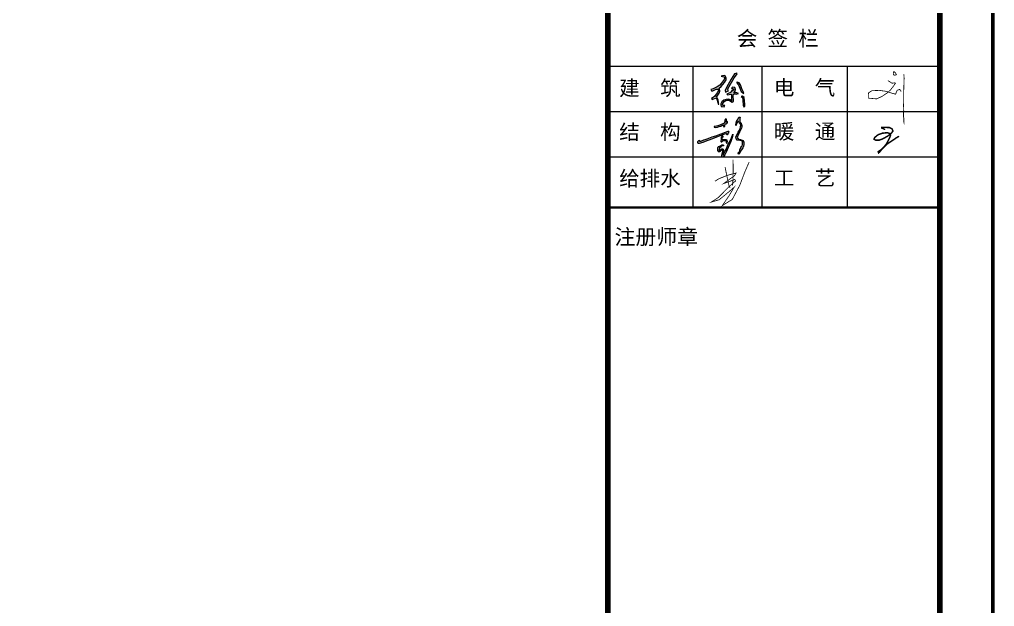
# Model space of a CAD drawing. Extents: x -518586 to 1253874, y -62343 to 661177.
# Drawn here: x 1226245 to 1253874, y 339390 to 356022 of the extents above; entities that cross this region are included whole.
import ezdxf

# ---------------------------------------------------------------- set-up
doc = ezdxf.new("R2010")
doc.units = 0
doc.header["$LTSCALE"] = 1000
doc.header["$MEASUREMENT"] = 0
doc.layers.add('图框', color=7, linetype='Continuous')
doc.styles.add('STYLE-黑体', font='simhei.ttf')
doc.styles.add('黑体', font='simhei.ttf')

msp = doc.modelspace()

# ---------------------------------------------------------------- hatches: boundary and pattern name
h = msp.add_hatch(color=256)
h.paths.add_polyline_path([(1246697, 353842), (1246736, 353814), (1246742, 353735), (1246756, 353586), (1246775, 353546), (1246801, 353561), (1246801, 353611), (1246790, 353716), (1246777, 353812), (1246735, 353846)])
h.paths.add_polyline_path([(1246563, 354235), (1246620, 354172), (1246695, 353986), (1246774, 353930), (1246755, 353982), (1246715, 354060), (1246674, 354167), (1246637, 354231), (1246592, 354249)])
h.paths.add_polyline_path([(1246443, 354056), (1246469, 354064), (1246486, 354029), (1246466, 354012), (1246441, 354016), (1246424, 353990), (1246419, 353972), (1246397, 353951), (1246306, 353914), (1246287, 353905), (1246304, 353887), (1246398, 353905), (1246422, 353900), (1246420, 353865), (1246426, 353738), (1246425, 353712), (1246395, 353742), (1246334, 353766), (1246266, 353758), (1246203, 353735), (1246152, 353686), (1246115, 353635), (1246116, 353598), (1246132, 353557), (1246153, 353557), (1246218, 353547), (1246236, 353582), (1246194, 353582), (1246162, 353594), (1246177, 353644), (1246215, 353698), (1246263, 353728), (1246302, 353734), (1246340, 353736), (1246392, 353706), (1246437, 353679), (1246480, 353698), (1246477, 353733), (1246471, 353846), (1246475, 353905), (1246504, 353920), (1246554, 353910), (1246616, 353929), (1246574, 353946), (1246488, 353948), (1246523, 353989), (1246538, 354039), (1246516, 354092), (1246459, 354105), (1246424, 354088)])
h.paths.add_polyline_path([(1246575, 354506), (1246508, 354483), (1246411, 354332), (1246278, 354098), (1246244, 354009), (1246247, 353967), (1246308, 353992), (1246336, 354004), (1246320, 354041), (1246319, 354061), (1246498, 354368), (1246562, 354451), (1246584, 354479)])
h.paths.add_polyline_path([(1246133, 354412), (1246201, 354399), (1246231, 354367), (1246211, 354319), (1246132, 354210), (1246095, 354162), (1246013, 354117), (1245899, 354061), (1245834, 354036), (1245851, 354004), (1245896, 354004), (1245985, 354047), (1246043, 354047), (1246060, 354026), (1246014, 353940), (1245944, 353844), (1245856, 353788), (1245877, 353759), (1245965, 353791), (1246009, 353771), (1246030, 353675), (1246039, 353621), (1246065, 353628), (1246056, 353660), (1246048, 353750), (1246018, 353799), (1245995, 353820), (1246068, 353932), (1246089, 353996), (1246085, 354055), (1246069, 354077), (1246131, 354123), (1246225, 354241), (1246275, 354313), (1246275, 354366), (1246243, 354429), (1246213, 354435), (1246167, 354430)])
h = msp.add_hatch(color=256)
h.paths.add_polyline_path([(1245684, 352579), (1245759, 352606), (1245890, 352654), (1245957, 352683), (1246038, 352705), (1246084, 352729), (1246140, 352748), (1246175, 352761), (1246236, 352783), (1246266, 352794), (1246282, 352798), (1246285, 352780), (1246277, 352762), (1246292, 352758), (1246301, 352761), (1246327, 352779), (1246341, 352798), (1246357, 352826), (1246343, 352850), (1246313, 352845), (1246245, 352821), (1246118, 352778), (1245964, 352721), (1245867, 352684), (1245724, 352631), (1245641, 352601), (1245630, 352603), (1245589, 352581), (1245562, 352575), (1245556, 352570), (1245523, 352570), (1245520, 352585), (1245514, 352595), (1245497, 352589), (1245488, 352580), (1245460, 352558), (1245455, 352545), (1245460, 352527), (1245475, 352517), (1245513, 352517), (1245615, 352550)])
h.paths.add_polyline_path([(1246240, 353057), (1246254, 353063), (1246273, 353069), (1246286, 353078), (1246297, 353085), (1246301, 353095), (1246308, 353104), (1246311, 353124), (1246299, 353140), (1246287, 353134), (1246276, 353121), (1246264, 353113), (1246257, 353127), (1246263, 353136), (1246269, 353148), (1246277, 353163), (1246281, 353175), (1246281, 353187), (1246278, 353196), (1246259, 353198), (1246246, 353196), (1246242, 353189), (1246238, 353178), (1246233, 353166), (1246231, 353149), (1246229, 353134), (1246223, 353112), (1246220, 353096), (1246210, 353083), (1246198, 353079), (1246176, 353064), (1246130, 353044), (1246088, 353029), (1246063, 353018), (1246038, 353008), (1245995, 352998), (1245948, 352995), (1245929, 352987), (1245932, 352968), (1245961, 352965), (1246021, 352974), (1246068, 352990), (1246116, 353004), (1246145, 353020), (1246174, 353031), (1246188, 353037), (1246194, 353031), (1246193, 353016), (1246196, 352997), (1246204, 352984), (1246214, 352982), (1246227, 352988), (1246232, 352999), (1246232, 353022), (1246232, 353042)])
h.paths.add_polyline_path([(1246158, 352610), (1246157, 352631), (1246156, 352659), (1246168, 352677), (1246190, 352698), (1246187, 352713), (1246160, 352717), (1246142, 352702), (1246131, 352671), (1246124, 352645), (1246126, 352604), (1246123, 352582), (1246120, 352565), (1246132, 352558), (1246147, 352558), (1246166, 352572), (1246180, 352588), (1246205, 352594), (1246240, 352595), (1246253, 352591), (1246268, 352583), (1246274, 352564), (1246269, 352543), (1246274, 352524), (1246285, 352522), (1246298, 352531), (1246304, 352565), (1246296, 352602), (1246272, 352617), (1246231, 352616), (1246180, 352614)], flags=17)
h.paths.add_polyline_path([(1246141, 352435), (1246157, 352439), (1246194, 352444), (1246195, 352463), (1246179, 352467), (1246150, 352468), (1246137, 352463), (1246116, 352452), (1246097, 352447), (1246092, 352431), (1246098, 352410), (1246108, 352400), (1246123, 352401), (1246127, 352413)], flags=17)
h.paths.add_polyline_path([(1246068, 352331), (1246078, 352359), (1246078, 352396), (1246073, 352422), (1246053, 352428), (1246042, 352416), (1246038, 352386), (1246030, 352351), (1246030, 352315), (1246042, 352281), (1246050, 352270), (1246079, 352272), (1246099, 352281), (1246115, 352304), (1246131, 352315), (1246144, 352324), (1246158, 352336), (1246175, 352320), (1246172, 352283), (1246162, 352257), (1246160, 352213), (1246151, 352172), (1246144, 352146), (1246152, 352124), (1246173, 352122), (1246196, 352143), (1246235, 352189), (1246276, 352280), (1246329, 352397), (1246404, 352570), (1246450, 352703), (1246458, 352777), (1246422, 352673), (1246363, 352549), (1246322, 352469), (1246268, 352338), (1246239, 352290), (1246204, 352217), (1246183, 352182), (1246185, 352214), (1246192, 352262), (1246202, 352296), (1246199, 352322), (1246186, 352351), (1246169, 352362), (1246150, 352359), (1246121, 352340), (1246108, 352320), (1246089, 352297), (1246070, 352302)])
msp.add_hatch(color=256).paths.add_polyline_path([(1246599, 352650), (1246586, 352676), (1246594, 352706), (1246610, 352749), (1246631, 352804), (1246660, 352846), (1246703, 352945), (1246710, 352984), (1246711, 353016), (1246709, 353051), (1246696, 353086), (1246665, 353113), (1246660, 353131), (1246656, 353167), (1246654, 353192), (1246657, 353214), (1246665, 353255), (1246653, 353258), (1246633, 353254), (1246609, 353206), (1246585, 353181), (1246567, 353143), (1246554, 353088), (1246541, 353050), (1246541, 353030), (1246552, 353019), (1246554, 353035), (1246571, 353079), (1246582, 353107), (1246598, 353139), (1246608, 353143), (1246619, 353134), (1246641, 353096), (1246656, 353075), (1246679, 353056), (1246685, 353015), (1246674, 352990), (1246666, 352914), (1246615, 352830), (1246584, 352767), (1246548, 352701), (1246554, 352643), (1246563, 352628), (1246581, 352606), (1246658, 352592), (1246705, 352590), (1246727, 352574), (1246737, 352547), (1246733, 352484), (1246720, 352446), (1246707, 352420), (1246688, 352394), (1246654, 352327), (1246645, 352275), (1246608, 352246), (1246612, 352221), (1246624, 352205), (1246635, 352205), (1246649, 352228), (1246678, 352290), (1246705, 352333), (1246741, 352389), (1246763, 352426), (1246775, 352487), (1246775, 352543), (1246747, 352593), (1246724, 352607), (1246675, 352621), (1246650, 352623), (1246616, 352640)])

# ---------------------------------------------------------------- linework, layer by layer
for points in [[(1246575, 354506), (1246508, 354483), (1246411, 354332), (1246278, 354098), (1246244, 354009), (1246247, 353967), (1246308, 353992), (1246336, 354004), (1246320, 354041), (1246319, 354061), (1246498, 354368), (1246562, 354451), (1246584, 354479), (1246575, 354506)], [(1246133, 354412), (1246201, 354399), (1246231, 354367), (1246211, 354319), (1246132, 354210), (1246095, 354162), (1246013, 354117), (1245899, 354061), (1245834, 354036), (1245851, 354004), (1245896, 354004), (1245985, 354047), (1246043, 354047), (1246060, 354026), (1246014, 353940), (1245944, 353844), (1245856, 353788), (1245877, 353759), (1245965, 353791), (1246009, 353771), (1246030, 353675), (1246039, 353621), (1246065, 353628), (1246056, 353660), (1246048, 353750), (1246018, 353799), (1245995, 353820), (1246068, 353932), (1246089, 353996), (1246085, 354055), (1246069, 354077), (1246131, 354123), (1246225, 354241), (1246275, 354313), (1246275, 354366), (1246243, 354429), (1246213, 354435), (1246167, 354430), (1246133, 354412)], [(1246563, 354235), (1246620, 354172), (1246695, 353986), (1246774, 353930), (1246755, 353982), (1246715, 354060), (1246674, 354167), (1246637, 354231), (1246592, 354249), (1246563, 354235)], [(1246443, 354056), (1246469, 354064), (1246469, 354064), (1246486, 354029), (1246466, 354012), (1246441, 354016), (1246424, 353990), (1246419, 353972), (1246397, 353951), (1246306, 353914), (1246287, 353905), (1246304, 353887), (1246304, 353887), (1246398, 353905), (1246422, 353900), (1246420, 353865), (1246426, 353738), (1246425, 353712), (1246395, 353742), (1246334, 353766), (1246266, 353758), (1246203, 353735), (1246152, 353686), (1246115, 353635), (1246116, 353598), (1246132, 353557), (1246153, 353557), (1246218, 353547), (1246236, 353582), (1246194, 353582), (1246162, 353594), (1246177, 353644), (1246215, 353698), (1246263, 353728), (1246302, 353734), (1246340, 353736), (1246392, 353706), (1246437, 353679), (1246480, 353698), (1246477, 353733), (1246471, 353846), (1246475, 353905), (1246504, 353920), (1246554, 353910), (1246616, 353929), (1246574, 353946), (1246488, 353948), (1246523, 353989), (1246538, 354039), (1246516, 354092), (1246459, 354105), (1246424, 354088), (1246443, 354056)], [(1246697, 353842), (1246736, 353814), (1246742, 353735), (1246756, 353586), (1246775, 353546), (1246801, 353561), (1246801, 353611), (1246790, 353716), (1246777, 353812), (1246735, 353846), (1246697, 353842)], [(1246141, 352435), (1246127, 352413), (1246123, 352401), (1246108, 352400), (1246098, 352410), (1246092, 352431), (1246097, 352447), (1246116, 352452), (1246137, 352463), (1246150, 352468), (1246179, 352467), (1246195, 352463), (1246194, 352444), (1246157, 352439), (1246141, 352435), (1246141, 352435)]]:
    msp.add_lwpolyline(points)
for points, const_width in [([(1251015, 354558), (1251070, 354506), (1251095, 354459), (1251056, 354443), (1251014, 354452), (1251005, 354501), (1251024, 354538)], 22.6), ([(1251304, 354471), (1251314, 354363), (1251306, 354141), (1251302, 353984), (1251297, 353608), (1251292, 353512), (1251293, 353374), (1251306, 353207), (1251306, 353110), (1251298, 353137), (1251297, 353330), (1251308, 353440)], 22.6), ([(1250851, 354292), (1250974, 354216), (1251052, 354228), (1251068, 354216), (1250998, 354115), (1250914, 354012), (1250835, 353943), (1250686, 353842), (1250532, 353773), (1250312, 353793), (1250304, 353942), (1250401, 354005), (1250613, 354014), (1250812, 353986), (1250982, 353929), (1251072, 353906), (1251106, 353996), (1251121, 354019), (1251189, 354042), (1251233, 353979)], 22.6), ([(1250777, 352906), (1250679, 352948), (1250680, 352969), (1250731, 352968), (1250897, 352961), (1250973, 352923), (1250996, 352862), (1250949, 352797), (1250842, 352715), (1250702, 352638), (1250603, 352602), (1250506, 352605), (1250460, 352631), (1250481, 352681), (1250573, 352756), (1250695, 352800), (1250830, 352815), (1250908, 352793), (1250929, 352747), (1250912, 352695), (1250863, 352592), (1250799, 352476), (1250696, 352366), (1250622, 352270), (1250589, 352240), (1250577, 352277), (1250696, 352356), (1250825, 352489), (1251093, 352670), (1251169, 352716)], 42), ([(1246465, 352053), (1246470, 351752), (1246463, 351506), (1246459, 351385), (1246443, 351315)], 22.6), ([(1245951, 351440), (1246072, 351514), (1246312, 351610), (1246552, 351672), (1246506, 351596), (1246199, 351374), (1246312, 351411), (1246511, 351491), (1246537, 351448), (1246326, 351260), (1246049, 350979), (1245850, 350850), (1246072, 350915), (1246355, 351147), (1246496, 351270), (1246353, 351030), (1246160, 350749), (1246443, 350924), (1246656, 351325), (1246802, 351709), (1246921, 351983)], 22.6), ([(1246240, 351838), (1246334, 351374), (1246361, 351286), (1246381, 351258)], 22.6)]:
    msp.add_lwpolyline(points, dxfattribs=dict(const_width=const_width))
for points in [[(1246038, 353008), (1245995, 352998), (1245948, 352995), (1245929, 352987), (1245932, 352968), (1245961, 352965), (1246021, 352974), (1246068, 352990), (1246116, 353004), (1246145, 353020), (1246174, 353031), (1246188, 353037), (1246188, 353037), (1246194, 353031), (1246193, 353016), (1246196, 352997), (1246204, 352984), (1246214, 352982), (1246227, 352988), (1246232, 352999), (1246232, 353022), (1246232, 353042), (1246240, 353057), (1246254, 353063), (1246273, 353069), (1246286, 353078), (1246297, 353085), (1246301, 353095), (1246308, 353104), (1246311, 353124), (1246299, 353140), (1246287, 353134), (1246276, 353121), (1246264, 353113), (1246264, 353113), (1246264, 353113), (1246257, 353127), (1246263, 353136), (1246269, 353148), (1246277, 353163), (1246281, 353175), (1246281, 353187), (1246278, 353196), (1246259, 353198), (1246246, 353196), (1246242, 353189), (1246238, 353178), (1246233, 353166), (1246231, 353149), (1246229, 353134), (1246223, 353112), (1246220, 353096), (1246210, 353083), (1246198, 353079), (1246176, 353064), (1246130, 353044), (1246088, 353029), (1246063, 353018), (1246038, 353008)], [(1246598, 353139), (1246582, 353107), (1246571, 353079), (1246554, 353035), (1246552, 353019), (1246541, 353030), (1246541, 353050), (1246554, 353088), (1246567, 353143), (1246585, 353181), (1246609, 353206), (1246633, 353254), (1246653, 353258), (1246665, 353255), (1246657, 353214), (1246654, 353192), (1246656, 353167), (1246660, 353131), (1246665, 353113), (1246696, 353086), (1246709, 353051), (1246711, 353016), (1246710, 352984), (1246703, 352945), (1246660, 352846), (1246631, 352804), (1246610, 352749), (1246594, 352706), (1246586, 352676), (1246599, 352650), (1246616, 352640), (1246650, 352623), (1246675, 352621), (1246724, 352607), (1246747, 352593), (1246775, 352543), (1246775, 352487), (1246763, 352426), (1246741, 352389), (1246705, 352333), (1246678, 352290), (1246649, 352228), (1246635, 352205), (1246624, 352205), (1246612, 352221), (1246608, 352246), (1246645, 352275), (1246654, 352327), (1246688, 352394), (1246707, 352420), (1246720, 352446), (1246733, 352484), (1246737, 352547), (1246727, 352574), (1246705, 352590), (1246658, 352592), (1246581, 352606), (1246563, 352628), (1246554, 352643), (1246548, 352701), (1246584, 352767), (1246615, 352830), (1246666, 352914), (1246674, 352990), (1246685, 353015), (1246679, 353056), (1246656, 353075), (1246641, 353096), (1246619, 353134), (1246608, 353143), (1246598, 353139)], [(1245630, 352603), (1245589, 352581), (1245562, 352575), (1245556, 352570), (1245523, 352570), (1245520, 352585), (1245514, 352595), (1245497, 352589), (1245488, 352580), (1245460, 352558), (1245455, 352545), (1245460, 352527), (1245475, 352517), (1245513, 352517), (1245615, 352550), (1245684, 352579), (1245759, 352606), (1245890, 352654), (1245957, 352683), (1246038, 352705), (1246084, 352729), (1246140, 352748), (1246175, 352761), (1246236, 352783), (1246266, 352794), (1246282, 352798), (1246285, 352780), (1246277, 352762), (1246292, 352758), (1246301, 352761), (1246327, 352779), (1246341, 352798), (1246357, 352826), (1246343, 352850), (1246313, 352845), (1246245, 352821), (1246118, 352778), (1245964, 352721), (1245867, 352684), (1245724, 352631), (1245641, 352601), (1245630, 352603)], [(1246030, 352315), (1246030, 352351), (1246038, 352386), (1246042, 352416), (1246053, 352428), (1246073, 352422), (1246078, 352396), (1246078, 352359), (1246068, 352331), (1246070, 352302), (1246089, 352297), (1246108, 352320), (1246121, 352340), (1246150, 352359), (1246169, 352362), (1246186, 352351), (1246199, 352322), (1246202, 352296), (1246192, 352262), (1246185, 352214), (1246183, 352182), (1246204, 352217), (1246239, 352290), (1246268, 352338), (1246322, 352469), (1246363, 352549), (1246422, 352673), (1246458, 352777), (1246450, 352703), (1246404, 352570), (1246329, 352397), (1246276, 352280), (1246235, 352189), (1246196, 352143), (1246173, 352122), (1246152, 352124), (1246144, 352146), (1246151, 352172), (1246160, 352213), (1246162, 352257), (1246172, 352283), (1246172, 352283), (1246175, 352320), (1246158, 352336), (1246144, 352324), (1246131, 352315), (1246115, 352304), (1246099, 352281), (1246079, 352272), (1246050, 352270), (1246042, 352281), (1246030, 352315)], [(1246157, 352631), (1246156, 352659), (1246168, 352677), (1246190, 352698), (1246187, 352713), (1246160, 352717), (1246142, 352702), (1246131, 352671), (1246124, 352645), (1246126, 352604), (1246123, 352582), (1246120, 352565), (1246132, 352558), (1246147, 352558), (1246166, 352572), (1246180, 352588), (1246205, 352594), (1246240, 352595), (1246253, 352591), (1246268, 352583), (1246274, 352564), (1246269, 352543), (1246274, 352524), (1246285, 352522), (1246298, 352531), (1246304, 352565), (1246296, 352602), (1246272, 352617), (1246231, 352616), (1246180, 352614), (1246158, 352610), (1246157, 352631)]]:
    msp.add_lwpolyline(points, close=True)
at = {"layer": '图框', "color": 0}
for p, q in [((1242920, 354704), (1252289, 354704)), ((1242920, 353416), (1252289, 353416)), ((1242920, 352128), (1252289, 352128)), ((1242920, 350698), (1252325, 350698))]:
    msp.add_line(p, q, dxfattribs=at)
at = {"layer": '图框', "color": 4}
for points, const_width in [([(1096175, 294107), (1253825, 294107), (1253825, 383207), (1096175, 383207)], 98.6), ([(1099925, 295607), (1252325, 295607), (1252325, 381707), (1099925, 381707)], 98.6), ([(1242920, 381707), (1252325, 381707), (1252325, 295607), (1242920, 295607)], 163)]:
    msp.add_lwpolyline(points, close=True, dxfattribs=dict(at, const_width=const_width))
at = {"layer": '图框', "color": 4, "const_width": 163}
msp.add_lwpolyline([(1242920, 381707), (1242920, 295607)], dxfattribs=at)
at = {"layer": '图框', "color": 0}
for points in [[(1245336, 350698), (1245336, 354704)], [(1247288, 350698), (1247288, 354704)], [(1249704, 350698), (1249704, 354704)]]:
    msp.add_lwpolyline(points, dxfattribs=at)
at = {"layer": '图框', "color": 0, "const_width": 66.6}
msp.add_lwpolyline([(1242920, 350698), (1252325, 350698)], dxfattribs=at)

# ---------------------------------------------------------------- texts
at = {"layer": '图框', "color": 0, "style": 'STYLE-黑体'}
for s, p in [('会 签 栏', (1246573, 355272)), ('建  筑', (1243240, 353867)), ('电  气', (1247623, 353881)), ('结  构', (1243240, 352623)), ('暖  通', (1247623, 352637)), ('给排水', (1243240, 351308)), ('工  艺', (1247623, 351322))]:
    msp.add_text(s, height=425.2, dxfattribs=at).set_placement(p)
at = {"layer": '图框', "color": 4, "style": '黑体'}
msp.add_text('注册师章', height=433.9, dxfattribs=at).set_placement((1243106, 349647))

doc.saveas('drawing.dxf')
